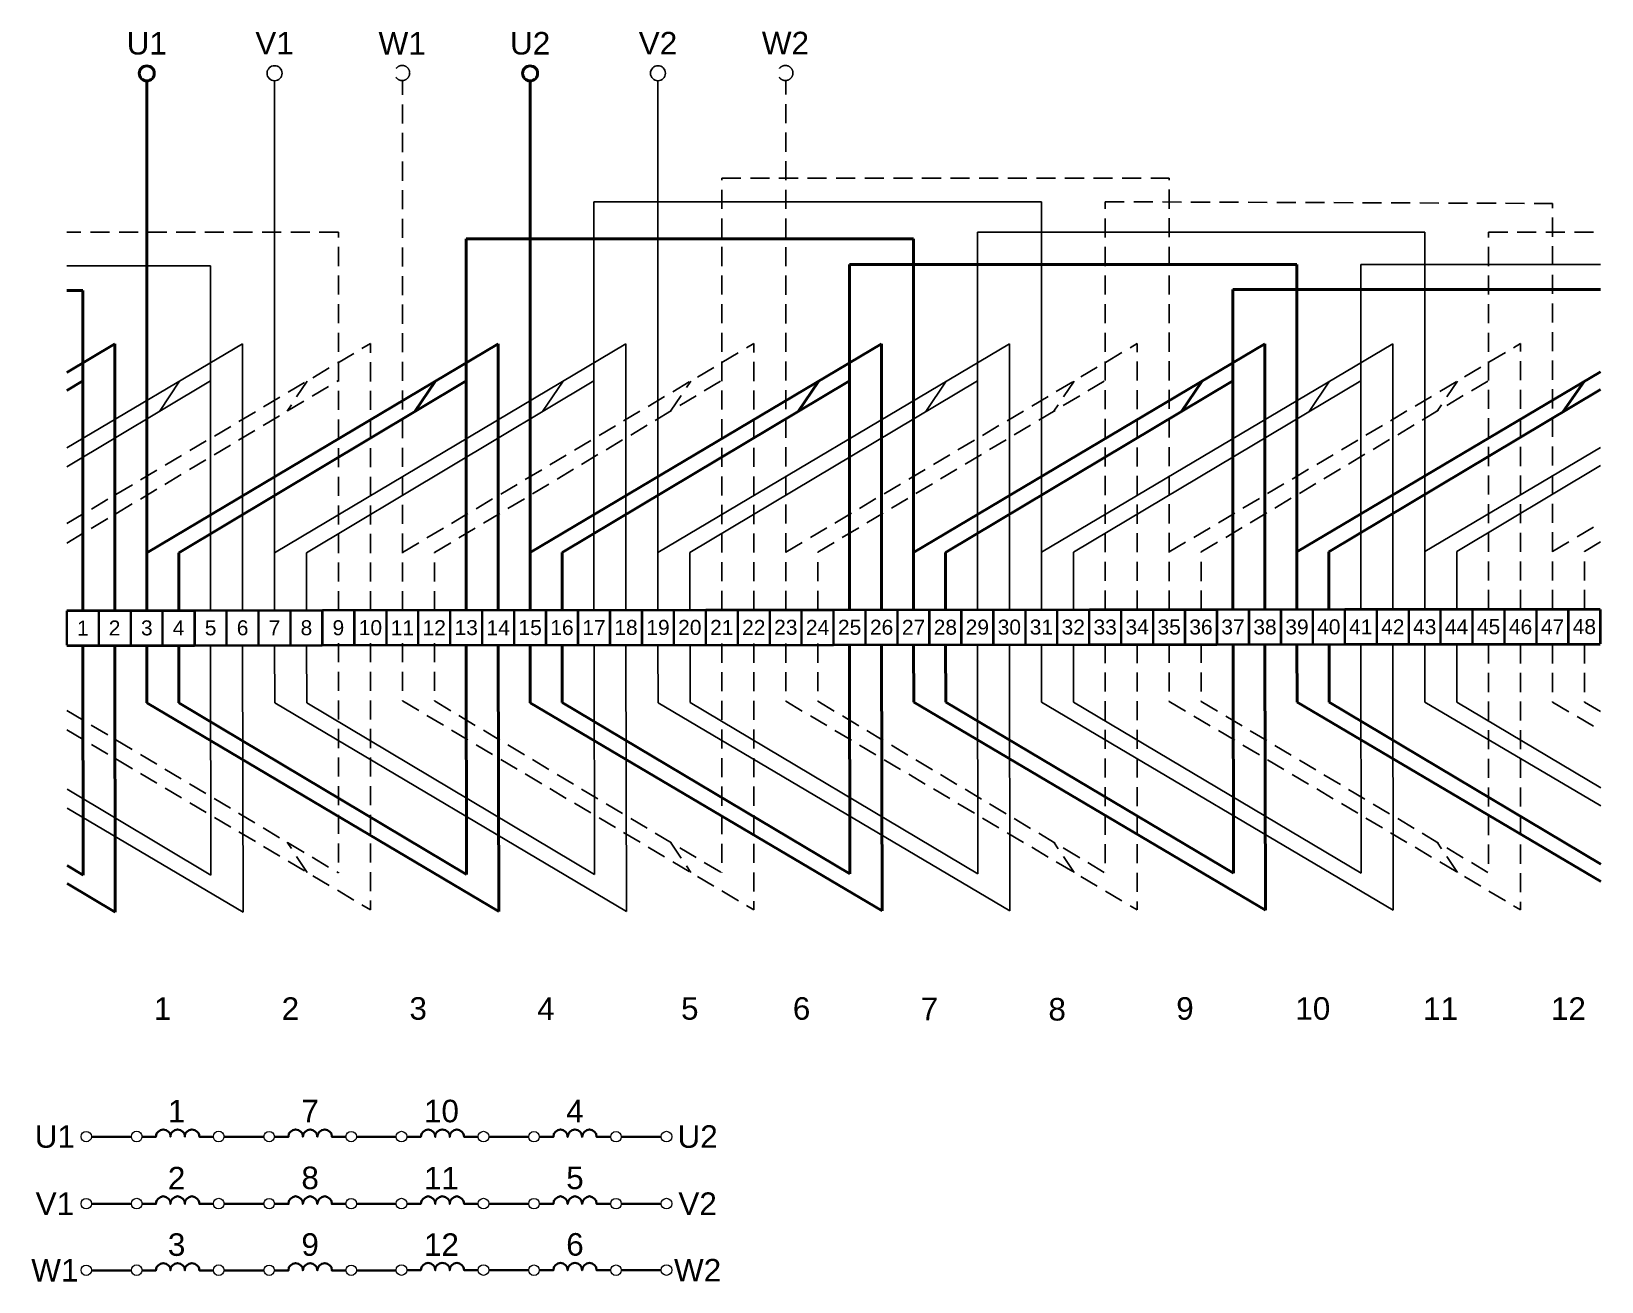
# Model space of a CAD drawing. Header units: millimetres. Extents: x -47 to 2045, y -314 to 1350.
import ezdxf

# ---------------------------------------------------------------- set-up
doc = ezdxf.new("R2010")
doc.units = ezdxf.units.MM
doc.linetypes.add('DASHEDX2', pattern=[38.1, 25.4, -12.7])
for name, color, linetype in [('Connect', 7, 'Continuous'), ('Slot', 7, 'Continuous'), ('V1', 82, 'Continuous'), ('W1', 5, 'DASHEDX2')]:
    doc.layers.add(name, color=color, linetype=linetype)
doc.layers.add('U1', color=1, linetype='Continuous', lineweight=50)
doc.styles.get("Standard").update_dxf_attribs({"font": 'arial.ttf'})

msp = doc.modelspace()

# ---------------------------------------------------------------- linework, layer by layer
at = {"layer": 'Connect', "lineweight": 40}
for points in [[(32.9, -121.6), (59.6, -121.6), (86.3, -121.6)], [(209.2, -121.6), (235.8, -121.6), (262.5, -121.6)], [(385.9, -121.6), (412.6, -121.6), (438.8, -121.6)], [(562, -121.7), (588.7, -121.7), (615.3, -121.7)], [(738.8, -121.7), (765.4, -121.7), (791.6, -121.7)], [(32.9, -210.9), (59.6, -210.9), (86.3, -210.9)], [(209.2, -210.9), (235.8, -210.9), (262.5, -210.9)], [(385.9, -210.9), (412.6, -210.9), (438.8, -210.9)], [(562, -210.9), (588.7, -210.9), (615.3, -210.9)], [(738.8, -210.9), (765.4, -210.9), (791.6, -210.9)], [(32.9, -299.6), (59.6, -299.6), (86.3, -299.6)], [(209.2, -299.6), (235.8, -299.6), (262.5, -299.6)], [(385.9, -299.6), (412.6, -299.6), (438.8, -299.6)], [(562, -299.4), (588.6, -299.4), (615.3, -299.4)], [(738.8, -299.4), (765.4, -299.4), (791.6, -299.4)]]:
    msp.add_lwpolyline(points, dxfattribs=at)
at = {"layer": 'Connect', "color": 1, "lineweight": 40}
for points in [[(195.1, -121.6), (176.7, -121.6), (175.7, -117.4), (173.6, -114.8), (170.5, -112.7), (166.8, -111.7), (163.1, -112.7), (160, -114.8), (157.9, -117.4), (157.4, -121.6), (156.9, -117.4), (154.8, -114.8), (151.6, -112.7), (147.5, -111.7), (143.8, -112.7), (140.7, -114.8), (138.6, -117.4), (138, -121.6), (137.5, -117.4), (135.4, -114.8), (132.3, -112.7), (128.6, -111.7), (125, -112.7), (121.8, -114.8), (119.7, -117.4), (118.7, -121.6), (100.4, -121.6)], [(371.8, -121.6), (353, -121.6), (352.5, -117.4), (350.4, -114.8), (347.2, -112.7), (343.6, -111.7), (339.9, -112.7), (336.8, -114.8), (334.7, -117.4), (333.6, -121.6), (333.1, -117.4), (331, -114.8), (327.9, -112.7), (324.2, -111.7), (320.6, -112.7), (317.4, -114.8), (315.3, -117.4), (314.3, -121.6), (313.8, -117.4), (311.7, -114.8), (308.5, -112.7), (304.9, -111.7), (301.2, -112.7), (298.1, -114.8), (296, -117.4), (295.5, -121.6), (276.6, -121.6)], [(547.9, -121.7), (529.6, -121.7), (528.5, -117.5), (526.4, -114.9), (523.3, -112.8), (519.6, -111.7), (516, -112.8), (512.8, -114.9), (510.7, -117.5), (510.2, -121.7), (509.7, -117.5), (507.6, -114.9), (504.5, -112.8), (500.3, -111.7), (496.6, -112.8), (493.5, -114.9), (491.4, -117.5), (490.9, -121.7), (490.3, -117.5), (488.2, -114.9), (485.1, -112.8), (481.4, -111.7), (477.8, -112.8), (474.6, -114.9), (472.6, -117.5), (471.5, -121.7), (453.2, -121.7)], [(724.6, -121.7), (705.8, -121.7), (705.3, -117.5), (703.2, -114.9), (700.1, -112.8), (696.4, -111.7), (692.7, -112.8), (689.6, -114.9), (687.5, -117.5), (686.5, -121.7), (685.9, -117.5), (683.8, -114.9), (680.7, -112.8), (677, -111.7), (673.4, -112.8), (670.2, -114.9), (668.2, -117.5), (667.1, -121.7), (666.6, -117.5), (664.5, -114.9), (661.4, -112.8), (657.7, -111.7), (654, -112.8), (650.9, -114.9), (648.8, -117.5), (648.3, -121.7), (629.5, -121.7)]]:
    msp.add_lwpolyline(points, dxfattribs=at)
at = {"layer": 'Connect', "color": 82, "lineweight": 40}
for points in [[(195.1, -210.9), (176.7, -210.9), (175.7, -206.7), (173.6, -204.1), (170.5, -202), (166.8, -200.9), (163.1, -202), (160, -204.1), (157.9, -206.7), (157.4, -210.9), (156.9, -206.7), (154.8, -204.1), (151.6, -202), (147.5, -200.9), (143.8, -202), (140.7, -204.1), (138.6, -206.7), (138, -210.9), (137.5, -206.7), (135.4, -204.1), (132.3, -202), (128.6, -200.9), (125, -202), (121.8, -204.1), (119.7, -206.7), (118.7, -210.9), (100.4, -210.9)], [(371.8, -210.9), (353, -210.9), (352.5, -206.7), (350.4, -204.1), (347.2, -202), (343.6, -200.9), (339.9, -202), (336.8, -204.1), (334.7, -206.7), (333.6, -210.9), (333.1, -206.7), (331, -204.1), (327.9, -202), (324.2, -200.9), (320.6, -202), (317.4, -204.1), (315.3, -206.7), (314.3, -210.9), (313.8, -206.7), (311.7, -204.1), (308.5, -202), (304.9, -200.9), (301.2, -202), (298.1, -204.1), (296, -206.7), (295.5, -210.9), (276.6, -210.9)], [(547.9, -210.9), (529.6, -210.9), (528.5, -206.7), (526.4, -204.1), (523.3, -202), (519.6, -200.9), (516, -202), (512.8, -204.1), (510.7, -206.7), (510.2, -210.9), (509.7, -206.7), (507.6, -204.1), (504.5, -202), (500.3, -200.9), (496.6, -202), (493.5, -204.1), (491.4, -206.7), (490.9, -210.9), (490.3, -206.7), (488.2, -204.1), (485.1, -202), (481.4, -200.9), (477.8, -202), (474.6, -204.1), (472.6, -206.7), (471.5, -210.9), (453.2, -210.9)], [(724.6, -210.9), (705.8, -210.9), (705.3, -206.7), (703.2, -204.1), (700.1, -202), (696.4, -200.9), (692.7, -202), (689.6, -204.1), (687.5, -206.7), (686.5, -210.9), (685.9, -206.7), (683.8, -204.1), (680.7, -202), (677, -200.9), (673.4, -202), (670.2, -204.1), (668.2, -206.7), (667.1, -210.9), (666.6, -206.7), (664.5, -204.1), (661.4, -202), (657.7, -200.9), (654, -202), (650.9, -204.1), (648.8, -206.7), (648.3, -210.9), (629.5, -210.9)]]:
    msp.add_lwpolyline(points, dxfattribs=at)
at = {"layer": 'Connect', "color": 5, "lineweight": 40}
for points in [[(195.1, -299.6), (176.7, -299.6), (175.7, -295.4), (173.6, -292.8), (170.5, -290.7), (166.8, -289.7), (163.1, -290.7), (160, -292.8), (157.9, -295.4), (157.4, -299.6), (156.9, -295.4), (154.8, -292.8), (151.6, -290.7), (147.5, -289.7), (143.8, -290.7), (140.7, -292.8), (138.6, -295.4), (138, -299.6), (137.5, -295.4), (135.4, -292.8), (132.3, -290.7), (128.6, -289.7), (125, -290.7), (121.8, -292.8), (119.7, -295.4), (118.7, -299.6), (100.4, -299.6)], [(371.8, -299.6), (353, -299.6), (352.5, -295.4), (350.4, -292.8), (347.2, -290.7), (343.6, -289.7), (339.9, -290.7), (336.8, -292.8), (334.7, -295.4), (333.6, -299.6), (333.1, -295.4), (331, -292.8), (327.9, -290.7), (324.2, -289.7), (320.6, -290.7), (317.4, -292.8), (315.3, -295.4), (314.3, -299.6), (313.8, -295.4), (311.7, -292.8), (308.5, -290.7), (304.9, -289.7), (301.2, -290.7), (298.1, -292.8), (296, -295.4), (295.5, -299.6), (276.6, -299.6)], [(547.9, -299.4), (529.5, -299.4), (528.5, -295.2), (526.4, -292.6), (523.3, -290.5), (519.6, -289.5), (516, -290.5), (512.8, -292.6), (510.7, -295.2), (510.2, -299.4), (509.7, -295.2), (507.6, -292.6), (504.4, -290.5), (500.3, -289.5), (496.6, -290.5), (493.5, -292.6), (491.4, -295.2), (490.8, -299.4), (490.3, -295.2), (488.2, -292.6), (485.1, -290.5), (481.4, -289.5), (477.8, -290.5), (474.6, -292.6), (472.5, -295.2), (471.5, -299.4), (453.2, -299.4)], [(724.6, -299.4), (705.8, -299.4), (705.3, -295.2), (703.2, -292.6), (700, -290.5), (696.4, -289.5), (692.7, -290.5), (689.6, -292.6), (687.5, -295.2), (686.4, -299.4), (685.9, -295.2), (683.8, -292.6), (680.7, -290.5), (677, -289.5), (673.4, -290.5), (670.2, -292.6), (668.1, -295.2), (667.1, -299.4), (666.6, -295.2), (664.5, -292.6), (661.3, -290.5), (657.7, -289.5), (654, -290.5), (650.9, -292.6), (648.8, -295.2), (648.3, -299.4), (629.4, -299.4)]]:
    msp.add_lwpolyline(points, dxfattribs=at)
at = {"layer": 'Connect', "lineweight": 18}
for centre, radius in [((25.9, -121.4), 6.96), ((798.9, -121.4), 7.11), ((25.9, -210.7), 6.96), ((798.9, -210.6), 7.11), ((25.9, -299.4), 6.96), ((798.9, -299.1), 7.11)]:
    msp.add_circle(centre, radius, dxfattribs=at)
at = {"layer": 'Connect', "color": 1, "lineweight": 18}
for centre, radius in [((93.1, -121.3), 7.11), ((202.4, -121.3), 7.11), ((269.6, -121.4), 6.96), ((378.9, -121.4), 6.96), ((445.9, -121.4), 7.11), ((555.2, -121.4), 7.11), ((622.4, -121.5), 6.96), ((731.7, -121.5), 6.96)]:
    msp.add_circle(centre, radius, dxfattribs=at)
at = {"layer": 'Connect', "color": 82, "lineweight": 18}
for centre, radius in [((93.1, -210.6), 7.11), ((202.4, -210.6), 7.11), ((269.6, -210.7), 6.96), ((378.9, -210.7), 6.96), ((445.9, -210.6), 7.11), ((555.2, -210.6), 7.11), ((622.4, -210.7), 6.96), ((731.7, -210.7), 6.96)]:
    msp.add_circle(centre, radius, dxfattribs=at)
at = {"layer": 'Connect', "color": 5, "lineweight": 18}
for centre, radius in [((93.1, -299.3), 7.11), ((202.4, -299.3), 7.11), ((269.6, -299.4), 6.96), ((378.9, -299.4), 6.96), ((445.9, -299.1), 7.11), ((555.2, -299.1), 7.11), ((622.4, -299.3), 6.96), ((731.7, -299.3), 6.96)]:
    msp.add_circle(centre, radius, dxfattribs=at)
at = {"layer": 'Slot', "transparency": 33554687, "const_width": 3.28}
for points in [[(0, 579.1), (42.6, 579.1)], [(0, 532.7), (0, 579.1)], [(42.6, 579.1), (42.6, 532.7)], [(42.6, 579.1), (85.3, 579.1)], [(85.3, 579.1), (85.3, 532.7)], [(85.3, 579.1), (127.9, 579.1)], [(127.6, 579.1), (127.6, 532.7)], [(127.6, 579.1), (170.3, 579.1)], [(170.3, 579.4), (212.9, 579.4)], [(170.3, 533), (170.3, 579.4)], [(170.3, 579.1), (170.3, 532.7)], [(212.9, 579.4), (212.9, 533)], [(212.9, 579.4), (255.5, 579.4)], [(255.5, 579.4), (255.5, 533)], [(255.5, 579.4), (298.1, 579.4)], [(297.9, 579.4), (297.9, 533)], [(297.9, 579.4), (340.5, 579.4)], [(340.5, 579.6), (383.1, 579.6)], [(340.5, 533.2), (340.5, 579.6)], [(340.5, 579.4), (340.5, 533)], [(383.1, 579.6), (383.1, 533.2)], [(383.1, 579.6), (425.8, 579.6)], [(425.8, 579.6), (425.8, 533.2)], [(425.8, 579.6), (468.4, 579.6)], [(468.1, 579.6), (468.1, 533.2)], [(468.1, 579.6), (510.8, 579.6)], [(510.8, 579.6), (510.8, 533.2)], [(510.8, 579.6), (553.4, 579.6)], [(510.8, 533.2), (510.8, 579.6)], [(553.4, 579.6), (553.4, 533.2)], [(553.4, 579.6), (596, 579.6)], [(596, 579.6), (596, 533.2)], [(596, 579.6), (638.7, 579.6)], [(638.4, 579.6), (638.4, 533.2)], [(638.4, 579.6), (681, 579.6)], [(681, 579.6), (681, 533.2)], [(681, 579.6), (723.7, 579.6)], [(681, 533.2), (681, 579.6)], [(723.7, 579.6), (723.7, 533.2)], [(723.7, 579.6), (766.3, 579.6)], [(766.3, 579.6), (766.3, 533.2)], [(766.3, 579.6), (808.9, 579.6)], [(808.7, 579.6), (808.7, 533.2)], [(808.7, 579.6), (851.3, 579.6)], [(851.3, 579.9), (893.9, 579.9)], [(851.3, 533.5), (851.3, 579.9)], [(851.3, 579.6), (851.3, 533.2)], [(893.9, 579.9), (893.9, 533.5)], [(893.9, 579.9), (936.5, 579.9)], [(936.5, 579.9), (936.5, 533.5)], [(936.5, 579.9), (979.2, 579.9)], [(978.9, 579.9), (978.9, 533.5)], [(978.9, 579.9), (1021.5, 579.9)], [(1021.5, 580.1), (1064.2, 580.1)], [(1021.5, 533.7), (1021.5, 580.1)], [(1021.5, 579.9), (1021.5, 533.5)], [(1064.2, 580.1), (1064.2, 533.7)], [(1064.2, 580.1), (1106.8, 580.1)], [(1106.8, 580.1), (1106.8, 533.7)], [(1106.8, 580.1), (1149.4, 580.1)], [(1149.2, 580.1), (1149.2, 533.7)], [(1149.2, 580.1), (1191.8, 580.1)], [(1191.8, 580.1), (1191.8, 533.7)], [(1191.8, 580.1), (1234.4, 580.1)], [(1191.8, 533.7), (1191.8, 580.1)], [(1234.4, 580.1), (1234.4, 533.7)], [(1234.4, 580.1), (1277.1, 580.1)], [(1277.1, 580.1), (1277.1, 533.7)], [(1277.1, 580.1), (1319.7, 580.1)], [(1319.4, 580.1), (1319.4, 533.7)], [(1319.4, 580.1), (1362.1, 580.1)], [(1362.1, 580.4), (1404.7, 580.4)], [(1362.1, 534), (1362.1, 580.4)], [(1362.1, 580.1), (1362.1, 533.7)], [(1404.7, 580.4), (1404.7, 534)], [(1404.7, 580.4), (1447.3, 580.4)], [(1447.3, 580.4), (1447.3, 534)], [(1447.3, 580.4), (1489.9, 580.4)], [(1489.7, 580.4), (1489.7, 534)], [(1489.7, 580.4), (1532.3, 580.4)], [(1532.3, 580.6), (1575, 580.6)], [(1532.3, 534.2), (1532.3, 580.6)], [(1532.3, 580.4), (1532.3, 534)], [(1575, 580.6), (1575, 534.2)], [(1575, 580.6), (1617.6, 580.6)], [(1617.6, 580.6), (1617.6, 534.2)], [(1617.6, 580.6), (1660.2, 580.6)], [(1660, 580.6), (1660, 534.2)], [(1660, 580.6), (1702.6, 580.6)], [(1702.6, 580.9), (1745.2, 580.9)], [(1702.6, 534.5), (1702.6, 580.9)], [(1702.6, 580.6), (1702.6, 534.2)], [(1745.2, 580.9), (1745.2, 534.5)], [(1745.2, 580.9), (1787.8, 580.9)], [(1787.8, 580.9), (1787.8, 534.5)], [(1787.8, 580.9), (1830.5, 580.9)], [(1830.2, 580.9), (1830.2, 534.5)], [(1830.2, 580.9), (1872.8, 580.9)], [(1872.8, 580.9), (1872.8, 534.5)], [(1872.8, 580.9), (1915.5, 580.9)], [(1872.8, 534.5), (1872.8, 580.9)], [(1915.5, 580.9), (1915.5, 534.5)], [(1915.5, 580.9), (1958.1, 580.9)], [(1958.1, 580.9), (1958.1, 534.5)], [(1958.1, 580.9), (2000.7, 580.9)], [(2000.5, 580.9), (2000.5, 534.5)], [(2000.5, 580.9), (2043.1, 580.9)], [(2043.1, 580.9), (2043.1, 534.5)], [(42.6, 532.5), (0, 532.5)], [(85.3, 532.5), (42.6, 532.5)], [(127.9, 532.5), (85.3, 532.5)], [(170.3, 532.5), (127.6, 532.5)], [(212.9, 532.7), (170.3, 532.7)], [(255.5, 532.7), (212.9, 532.7)], [(298.1, 532.7), (255.5, 532.7)], [(340.5, 532.7), (297.9, 532.7)], [(383.1, 533), (340.5, 533)], [(425.8, 533), (383.1, 533)], [(468.4, 533), (425.8, 533)], [(510.8, 533), (468.1, 533)], [(553.4, 533), (510.8, 533)], [(596, 533), (553.4, 533)], [(638.7, 533), (596, 533)], [(681, 533), (638.4, 533)], [(723.7, 533), (681, 533)], [(766.3, 533), (723.7, 533)], [(808.9, 533), (766.3, 533)], [(851.3, 533), (808.7, 533)], [(893.9, 533.2), (851.3, 533.2)], [(936.5, 533.2), (893.9, 533.2)], [(979.2, 533.2), (936.5, 533.2)], [(1021.5, 533.2), (978.9, 533.2)], [(1064.2, 533.5), (1021.5, 533.5)], [(1106.8, 533.5), (1064.2, 533.5)], [(1149.4, 533.5), (1106.8, 533.5)], [(1191.8, 533.5), (1149.2, 533.5)], [(1234.4, 533.5), (1191.8, 533.5)], [(1277.1, 533.5), (1234.4, 533.5)], [(1319.7, 533.5), (1277.1, 533.5)], [(1362.1, 533.5), (1319.4, 533.5)], [(1404.7, 533.7), (1362.1, 533.7)], [(1447.3, 533.7), (1404.7, 533.7)], [(1489.9, 533.7), (1447.3, 533.7)], [(1532.3, 533.7), (1489.7, 533.7)], [(1575, 534), (1532.3, 534)], [(1617.6, 534), (1575, 534)], [(1660.2, 534), (1617.6, 534)], [(1702.6, 534), (1660, 534)], [(1745.2, 534.2), (1702.6, 534.2)], [(1787.8, 534.2), (1745.2, 534.2)], [(1830.5, 534.2), (1787.8, 534.2)], [(1872.8, 534.2), (1830.2, 534.2)], [(1915.5, 534.2), (1872.8, 534.2)], [(1958.1, 534.2), (1915.5, 534.2)], [(2000.7, 534.2), (1958.1, 534.2)], [(2043.1, 534.2), (2000.5, 534.2)]]:
    msp.add_lwpolyline(points, dxfattribs=at)
at = {"layer": 'U1'}
for p, q in [((106.6, 655.9), (106.6, 1284.6)), ((617.3, 656.4), (617.3, 1284.6)), ((532.1, 885.1), (532.1, 1074.1)), ((1128.1, 1074.1), (532.1, 1074.1)), ((1128.1, 656.7), (1128.1, 1074.1)), ((1042.9, 885.1), (1042.9, 1040.1)), ((1638.9, 1040.1), (1042.9, 1040.1)), ((1638.9, 657.5), (1638.9, 1040.1)), ((21.3, 1005.6), (0, 1005.6)), ((21.3, 885.1), (21.3, 1005.6)), ((1553.6, 885.1), (1553.6, 1006.8)), ((1553.6, 1006.8), (2043.1, 1006.8)), ((0, 896.4), (63.9, 934.3)), ((63.9, 579.1), (63.9, 934.3)), ((106.6, 655.9), (574.7, 934.3)), ((574.7, 579.6), (574.7, 934.3)), ((617.3, 656.4), (1085.5, 934.3)), ((1085.5, 580.1), (1085.5, 934.3)), ((1128.1, 656.7), (1596.3, 934.3)), ((1596.3, 580.6), (1596.3, 934.3)), ((0, 872.3), (21.3, 885.1)), ((21.3, 579.1), (21.3, 885.1)), ((149.2, 655.9), (532.1, 885.1)), ((463.7, 844.2), (490.8, 884.4)), ((532.1, 579.6), (532.1, 885.1)), ((660, 656.4), (1042.9, 885.1)), ((1001.4, 884.4), (974.3, 844.2)), ((1042.9, 580.1), (1042.9, 885.1)), ((1170.7, 656.7), (1553.6, 885.1)), ((1512.1, 884.4), (1485, 844.2)), ((1553.6, 580.6), (1553.6, 885.1)), ((1638.9, 657.5), (2043.1, 897.1)), ((2021.6, 884.4), (1993.6, 844.2)), ((1681.5, 657.5), (2043.1, 873.8)), ((106.6, 579.1), (106.6, 655.9)), ((149.2, 579.1), (149.2, 655.9)), ((617.3, 579.6), (617.3, 656.4)), ((660, 579.6), (660, 656.4)), ((1128.1, 579.9), (1128.1, 656.7)), ((1170.7, 579.9), (1170.7, 656.7)), ((1638.9, 580.6), (1638.9, 657.5)), ((1681.5, 580.6), (1681.5, 657.5)), ((21.4, 532.8), (21.9, 226.8)), ((64, 532.8), (64.6, 177.7)), ((106.6, 532.9), (106.7, 456.1)), ((149.2, 533), (149.4, 456.2)), ((532.1, 533.1), (532.7, 227.7)), ((574.8, 533.2), (575.4, 178.5)), ((617.4, 533.3), (617.5, 456.5)), ((660, 533.4), (660.1, 456.6)), ((1042.9, 533.5), (1043.4, 228.6)), ((1085.5, 533.6), (1086.1, 179.4)), ((1128.2, 533.9), (1128.3, 457.1)), ((1170.8, 534), (1170.9, 457.2)), ((1553.7, 533.9), (1554.2, 229.5)), ((1596.3, 534), (1596.9, 180.3)), ((1638.9, 534), (1639.1, 457.2)), ((1681.6, 534.1), (1681.7, 457.3)), ((106.7, 456.1), (575.4, 178.5)), ((149.4, 456.2), (532.7, 227.7)), ((617.5, 456.5), (1086.1, 179.4)), ((660.1, 456.6), (1043.4, 228.6)), ((1128.3, 457.1), (1596.9, 180.3)), ((1170.9, 457.2), (1554.2, 229.5)), ((1639.1, 457.2), (2043.7, 218.2)), ((1681.7, 457.3), (2043.6, 241.5)), ((0.5, 239.5), (21.9, 226.8)), ((0.6, 215.5), (64.6, 177.7))]:
    msp.add_line(p, q, dxfattribs=at)
for centre in [(106.6, 1294.6), (617.3, 1294.6)]:
    msp.add_circle(centre, 10, dxfattribs=at)
at = {"layer": 'V1'}
for p, q in [((276.8, 656.2), (276.8, 1284.8)), ((787.6, 656.7), (787.6, 1284.8)), ((702.3, 885.3), (702.3, 1123.6)), ((702.3, 1123.6), (1298.4, 1123.6)), ((1298.4, 656.9), (1298.4, 1123.6)), ((1213.1, 885.3), (1213.1, 1083)), ((1213.1, 1083), (1809.1, 1083)), ((1809.1, 657.7), (1809.1, 1083)), ((191.6, 1038.2), (0, 1038.2)), ((191.6, 885.3), (191.6, 1038.2)), ((1723.9, 885.3), (1723.9, 1040.1)), ((1723.9, 1040.1), (2043.1, 1040.1)), ((0, 795.7), (234.2, 934.6)), ((234.2, 579.4), (234.2, 934.6)), ((276.8, 656.2), (745, 934.6)), ((745, 579.9), (745, 934.6)), ((787.6, 656.7), (1255.7, 934.6)), ((1255.7, 580.4), (1255.7, 934.6)), ((1298.4, 656.9), (1766.5, 934.6)), ((1766.5, 580.9), (1766.5, 934.6)), ((0, 770.7), (191.6, 885.3)), ((150.1, 884.7), (123.3, 844.5)), ((191.6, 579.4), (191.6, 885.3)), ((319.5, 656.2), (702.3, 885.3)), ((633.9, 844.5), (661.1, 884.7)), ((702.3, 579.9), (702.3, 885.3)), ((830.2, 656.7), (1213.1, 885.3)), ((1171.7, 884.7), (1144.5, 844.5)), ((1213.1, 580.4), (1213.1, 885.3)), ((1341, 656.9), (1723.9, 885.3)), ((1682.4, 884.7), (1655.3, 844.5)), ((1723.9, 580.9), (1723.9, 885.3)), ((1809.1, 657.7), (2043.1, 796.4)), ((1851.8, 657.7), (2043.1, 772.2)), ((276.8, 579.4), (276.8, 656.2)), ((319.5, 579.4), (319.5, 656.2)), ((787.6, 579.9), (787.6, 656.7)), ((830.2, 579.9), (830.2, 656.7)), ((1298.4, 580.1), (1298.4, 656.9)), ((1341, 580.1), (1341, 656.9)), ((1809.1, 580.9), (1809.1, 657.7)), ((1851.8, 580.9), (1851.8, 657.7)), ((191.6, 532.8), (192.1, 226.9)), ((234.2, 532.9), (234.9, 177.7)), ((276.9, 532.9), (277, 456.1)), ((319.5, 533), (319.6, 456.2)), ((702.4, 533.2), (702.9, 227.7)), ((745, 533.3), (745.6, 178.6)), ((787.6, 533.3), (787.8, 456.5)), ((830.3, 533.4), (830.4, 456.6)), ((1213.2, 533.6), (1213.7, 228.6)), ((1255.8, 533.6), (1256.4, 179.5)), ((1298.4, 534), (1298.5, 457.2)), ((1341, 534), (1341.2, 457.2)), ((1723.9, 533.9), (1724.5, 229.5)), ((1766.6, 534), (1767.2, 180.4)), ((1809.2, 534.1), (1809.3, 457.3)), ((1851.8, 534.2), (1852, 457.4)), ((277, 456.1), (745.6, 178.6)), ((319.6, 456.2), (702.9, 227.7)), ((787.8, 456.5), (1256.4, 179.5)), ((830.4, 456.6), (1213.7, 228.6)), ((1298.5, 457.2), (1767.2, 180.4)), ((1341.2, 457.2), (1724.5, 229.5)), ((1809.3, 457.3), (2043.5, 319)), ((1852, 457.4), (2043.5, 343.2)), ((0.4, 341.2), (192.1, 226.9)), ((0.4, 316.2), (234.9, 177.7))]:
    msp.add_line(p, q, dxfattribs=at)
for centre in [(276.8, 1294.8), (787.6, 1294.8)]:
    msp.add_circle(centre, 10, dxfattribs=at)
at = {"layer": 'W1'}
for p, q in [((447.1, 656.4), (447.1, 1285.1)), ((957.9, 656.9), (957.9, 1285.1)), ((872.6, 885.6), (872.6, 1154.9)), ((872.6, 1154.9), (1468.6, 1154.9)), ((1468.6, 657.2), (1468.6, 1154.9)), ((1383.4, 885.6), (1383.4, 1123.6)), ((1383.4, 1123.6), (1979.4, 1121.3)), ((1979.4, 658), (1979.4, 1121.3)), ((361.8, 1083), (0, 1083)), ((361.8, 885.6), (361.8, 1083)), ((1894.2, 885.6), (1894.2, 1083)), ((1894.2, 1083), (2043.1, 1083)), ((0, 695), (404.5, 934.8)), ((404.5, 579.6), (404.5, 934.8)), ((447.1, 656.4), (915.2, 934.8)), ((915.2, 580.1), (915.2, 934.8)), ((957.9, 656.9), (1426, 934.8)), ((1426, 580.6), (1426, 934.8)), ((1468.6, 657.2), (1936.8, 934.8)), ((1936.8, 581.2), (1936.8, 934.8)), ((0, 669), (361.8, 885.6)), ((320.3, 884.9), (293.5, 844.7)), ((361.8, 579.6), (361.8, 885.6)), ((489.7, 656.4), (872.6, 885.6)), ((804.2, 844.7), (831.3, 884.9)), ((872.6, 580.1), (872.6, 885.6)), ((1000.5, 656.9), (1383.4, 885.6)), ((1341.9, 884.9), (1314.8, 844.7)), ((1383.4, 580.6), (1383.4, 885.6)), ((1511.3, 657.2), (1894.2, 885.6)), ((1852.6, 884.9), (1825.5, 844.7)), ((1894.2, 581.2), (1894.2, 885.6)), ((1979.4, 658), (2043.1, 695.7)), ((2022, 658), (2043.1, 670.6)), ((447.1, 579.6), (447.1, 656.4)), ((489.7, 579.6), (489.7, 656.4)), ((957.9, 580.1), (957.9, 656.9)), ((1000.5, 580.1), (1000.5, 656.9)), ((1468.6, 580.4), (1468.6, 657.2)), ((1511.3, 580.4), (1511.3, 657.2)), ((1979.4, 581.2), (1979.4, 658)), ((2022, 581.2), (2022, 658)), ((361.8, 535.8), (361.8, 229.8)), ((404.5, 535.8), (404.5, 180.6)), ((447.1, 535.8), (447.1, 458.9)), ((489.7, 535.8), (489.7, 458.9)), ((872.6, 535.2), (872.6, 229.8)), ((915.2, 535.2), (915.2, 180.6)), ((957.9, 535.2), (957.9, 458.4)), ((1000.5, 535.2), (1000.5, 458.4)), ((1383.4, 534.7), (1383.4, 229.8)), ((1426, 534.7), (1426, 180.6)), ((1468.6, 535), (1468.6, 458.2)), ((1511.3, 535), (1511.3, 458.2)), ((1894.2, 534.2), (1894.2, 229.8)), ((1936.8, 534.2), (1936.8, 180.6)), ((1979.4, 534.2), (1979.4, 457.4)), ((2022, 534.2), (2022, 457.4)), ((0, 446.3), (361.8, 229.8)), ((447.1, 458.9), (915.2, 180.6)), ((489.7, 458.9), (872.6, 229.8)), ((957.9, 458.4), (1426, 180.6)), ((1000.5, 458.4), (1383.4, 229.8)), ((1468.6, 458.2), (1936.8, 180.6)), ((1511.3, 458.2), (1894.2, 229.8)), ((1979.4, 457.4), (2043.1, 419.7)), ((2022, 457.4), (2043.1, 444.8)), ((0, 420.4), (404.5, 180.6)), ((320.3, 230.5), (293.5, 270.7)), ((804.2, 270.7), (831.3, 230.5)), ((1341.9, 230.5), (1314.8, 270.7)), ((1852.6, 230.5), (1825.5, 270.7))]:
    msp.add_line(p, q, dxfattribs=at)
for centre in [(446.8, 1295.1), (957.4, 1295.1)]:
    msp.add_circle(centre, 10, dxfattribs=at)

# ---------------------------------------------------------------- texts
at = {"layer": 'Connect', "char_height": 30, "attachment_point": 5}
for s, insert in [('\\pxqc;{\\C256;\\c0;1}', (146.3, -87.4)), ('\\pxqc;{\\C256;\\c0;7}', (324.2, -87.3)), ('\\pxqc;{\\C256;\\c0;10}', (499.1, -87.5)), ('\\pxqc;{\\C256;\\c0;4}', (677, -87.3)), ('\\pxqc;{\\C256;\\c0;U1}', (-15.9, -121.4)), ('\\pxqc;{\\C256;\\c0;U2}', (840.4, -121.5)), ('\\pxqc;{\\C256;\\c0;2}', (146.3, -176.7)), ('\\pxqc;{\\C256;\\c0;8}', (324.2, -176.5)), ('\\pxqc;{\\C256;\\c0;11}', (499.1, -176.7)), ('\\pxqc;{\\C256;\\c0;5}', (677, -176.5)), ('\\pxqc;{\\C256;\\c0;V1}', (-15.9, -210.7)), ('\\pxqc;{\\C256;\\c0;V2}', (840.4, -210.7)), ('\\pxqc;{\\C256;\\c0;3}', (146.3, -265.4)), ('\\pxqc;{\\C256;\\c0;9}', (324.2, -265.3)), ('\\pxqc;{\\C256;\\c0;12}', (499.1, -265.2)), ('\\pxqc;{\\C256;\\c0;6}', (677, -265.1)), ('\\pxqc;{\\C256;\\c0;W1}', (-15.9, -299.4)), ('\\pxqc;{\\C256;\\c0;W2}', (840.4, -299.3))]:
    msp.add_mtext_dynamic_manual_height_columns(s, width=42.628, gutter_width=12.5, heights=[32.4], dxfattribs=dict(at, insert=insert))
at = {"layer": 'Slot', "char_height": 20, "attachment_point": 5}
for s, insert in [('\\pxqc;{\\C256;\\c0;1}', (21.3, 555.9)), ('\\pxqc;{\\C256;\\c0;2}', (63.7, 556)), ('\\pxqc;{\\C256;\\c0;3}', (106.6, 556)), ('\\pxqc;{\\C256;\\c0;4}', (148.9, 556.1)), ('\\pxqc;{\\C256;\\c0;5}', (191.6, 556.1)), ('\\pxqc;{\\C256;\\c0;6}', (234.2, 556.1)), ('\\pxqc;{\\C256;\\c0;7}', (276.8, 556.2)), ('\\pxqc;{\\C256;\\c0;8}', (319.2, 556.2)), ('\\pxqc;{\\C256;\\c0;9}', (361.8, 556.2)), ('\\pxqc;{\\C256;\\c0;10}', (404.5, 556.3)), ('\\pxqc;{\\C256;\\c0;11}', (447.1, 556.3)), ('\\pxqc;{\\C256;\\c0;12}', (489.5, 556.4)), ('\\pxqc;{\\C256;\\c0;13}', (532.1, 556.4)), ('\\pxqc;{\\C256;\\c0;14}', (574.7, 556.4)), ('\\pxqc;{\\C256;\\c0;15}', (617.3, 556.5)), ('\\pxqc;{\\C256;\\c0;16}', (659.7, 556.5)), ('\\pxqc;{\\C256;\\c0;17}', (702.3, 556.5)), ('\\pxqc;{\\C256;\\c0;18}', (745, 556.6)), ('\\pxqc;{\\C256;\\c0;19}', (787.6, 556.6)), ('\\pxqc;{\\C256;\\c0;20}', (830, 556.6)), ('\\pxqc;{\\C256;\\c0;21}', (872.6, 556.7)), ('\\pxqc;{\\C256;\\c0;22}', (915.2, 556.7)), ('\\pxqc;{\\C256;\\c0;23}', (957.9, 556.8)), ('\\pxqc;{\\C256;\\c0;24}', (1000.2, 556.8)), ('\\pxqc;{\\C256;\\c0;25}', (1042.9, 556.8)), ('\\pxqc;{\\C256;\\c0;26}', (1085.5, 556.9)), ('\\pxqc;{\\C256;\\c0;27}', (1128.1, 556.9)), ('\\pxqc;{\\C256;\\c0;28}', (1170.5, 556.9)), ('\\pxqc;{\\C256;\\c0;29}', (1213.1, 557)), ('\\pxqc;{\\C256;\\c0;30}', (1255.7, 557)), ('\\pxqc;{\\C256;\\c0;31}', (1298.4, 557.1)), ('\\pxqc;{\\C256;\\c0;32}', (1340.8, 557.1)), ('\\pxqc;{\\C256;\\c0;33}', (1383.4, 557.1)), ('\\pxqc;{\\C256;\\c0;34}', (1426, 557.2)), ('\\pxqc;{\\C256;\\c0;35}', (1468.6, 557.2)), ('\\pxqc;{\\C256;\\c0;36}', (1511, 557.2)), ('\\pxqc;{\\C256;\\c0;37}', (1553.6, 557.3)), ('\\pxqc;{\\C256;\\c0;38}', (1596.3, 557.3)), ('\\pxqc;{\\C256;\\c0;39}', (1638.9, 557.3)), ('\\pxqc;{\\C256;\\c0;40}', (1681.3, 557.4)), ('\\pxqc;{\\C256;\\c0;41}', (1723.9, 557.4)), ('\\pxqc;{\\C256;\\c0;42}', (1766.5, 557.5)), ('\\pxqc;{\\C256;\\c0;43}', (1809.1, 557.5)), ('\\pxqc;{\\C256;\\c0;44}', (1851.5, 557.5)), ('\\pxqc;{\\C256;\\c0;45}', (1894.2, 557.6)), ('\\pxqc;{\\C256;\\c0;46}', (1936.8, 557.6)), ('\\pxqc;{\\C256;\\c0;47}', (1979.4, 557.6)), ('\\pxqc;{\\C256;\\c0;48}', (2021.8, 557.7))]:
    msp.add_mtext_dynamic_manual_height_columns(s, width=42.628, gutter_width=12.5, heights=[32.4], dxfattribs=dict(at, insert=insert))
at = {"layer": 'U1', "char_height": 30, "attachment_point": 5}
for s, insert in [('\\pxqc;{\\C256;\\c0;U1}', (106.6, 1334.5)), ('\\pxqc;{\\C256;\\c0;U2}', (617.3, 1334.5)), ('\\pxqc;{\\C256;\\c0;1}', (127.6, 49.1)), ('\\pxqc;{\\C256;\\c0;4}', (638.4, 49.1)), ('\\pxqc;{\\C256;\\c0;7}', (1149.2, 48.7)), ('\\pxqc;{\\C256;\\c0;10}', (1660, 49.1))]:
    msp.add_mtext_dynamic_manual_height_columns(s, width=42.628, gutter_width=12.5, heights=[32.4], dxfattribs=dict(at, insert=insert))
at = {"layer": 'V1', "char_height": 30, "attachment_point": 5}
for s, insert in [('\\pxqc;{\\C256;\\c0;V1}', (276.8, 1334.9)), ('\\pxqc;{\\C256;\\c0;V2}', (787.6, 1334.8)), ('{\\C256;\\c0;2}', (297.9, 49.1)), ('\\pxqc;{\\C256;\\c0;5}', (830, 49.1)), ('\\pxqc;{\\C256;\\c0;8}', (1319.4, 48)), ('\\pxqc;{\\C256;\\c0;11}', (1830.2, 49.1))]:
    msp.add_mtext_dynamic_manual_height_columns(s, width=42.628, gutter_width=12.5, heights=[32.4], dxfattribs=dict(at, insert=insert))
at = {"layer": 'W1', "char_height": 30, "attachment_point": 5}
for s, width, insert in [('\\pxqc;{\\C256;\\c0;W1}', 74.869, (446.8, 1334.5)), ('{\\C256;\\c0;W2}', 42.628, (957.4, 1335)), ('\\pxqc;{\\C256;\\c0;3}', 42.628, (468.1, 49.1)), ('\\pxqc;{\\C256;\\c0;6}', 42.628, (978.9, 49.1)), ('\\pxqc;{\\C256;\\c0;9}', 42.628, (1489.7, 49.1)), ('\\pxqc;{\\C256;\\c0;12}', 42.628, (2000.5, 49.1))]:
    msp.add_mtext_dynamic_manual_height_columns(s, width=width, gutter_width=12.5, heights=[32.4], dxfattribs=dict(at, insert=insert))

doc.saveas('drawing.dxf')
